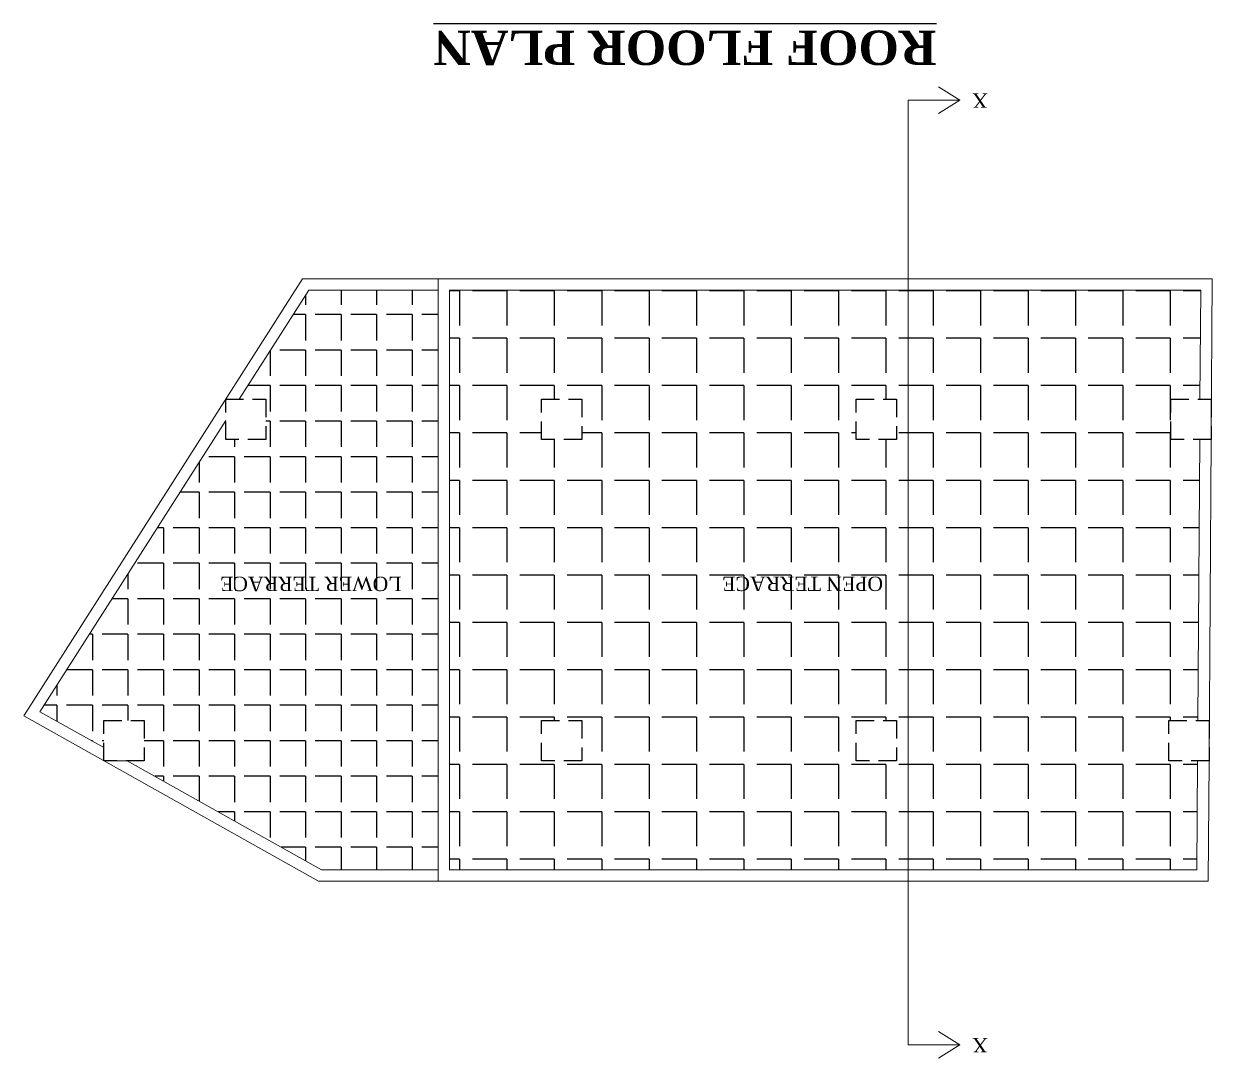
# Model space of a CAD drawing. Header units: inches. Extents: x 4069 to 91030, y -7803 to 12535.
# Drawn here: x 30878.9 to 31292.9, y 3483.7 to 3844.3 of the extents above; entities that cross this region are included whole.
import ezdxf

# ---------------------------------------------------------------- set-up
doc = ezdxf.new("R2010")
doc.units = ezdxf.units.IN
doc.header["$LTSCALE"] = 5
doc.header["$MEASUREMENT"] = 0
doc.linetypes.add('HIDDEN', pattern=[0.375, 0.25, -0.125])
doc.layers.add('A-WALL', color=7, linetype='Continuous', lineweight=9)
doc.layers.add('TEXT', color=6, linetype='Continuous')
doc.layers.add('WALL', color=7, linetype='Continuous')
doc.styles.add('ordinary', font='times.ttf')
pattern_1 = [(180, (59031.191, 5203.117), (-2e-15, -16.5), [12, -4.5]), (270, (59031.191, 5203.117), (16.5, -3e-15), [12, -4.5])]

msp = doc.modelspace()

# ---------------------------------------------------------------- hatches: boundary and pattern name
at = {"layer": 'WALL', "linetype": 'ByBlock', "ltscale": 5, "true_color": 0xf8991e}
h = msp.add_hatch(dxfattribs=at)
h.set_pattern_fill('ANGLE', color=30, scale=45, angle=180)
h.set_pattern_definition([(180, (59031.191, 5203.117), (-2e-15, -12.375), [9, -3.375]), (270, (59031.191, 5203.117), (12.375, -2e-15), [9, -3.375])])
h.paths.add_polyline_path([(31023.25, 3751.4), (30978.22, 3751.4), (30953.99, 3713.4), (30963.25, 3713.4), (30963.25, 3699.4), (30949.25, 3699.4), (30949.25, 3705.95), (30884.56, 3604.47), (30906.8, 3591.98), (30906.8, 3601.4), (30920.8, 3601.4), (30920.8, 3587.4), (30914.96, 3587.4), (30982.62, 3549.4), (31023.25, 3549.4)])
h.paths.add_polyline_path([(31011.02, 3654.35), (30946.8, 3654.35), (30946.8, 3643.68), (31011.02, 3643.68)], flags=24)
h = msp.add_hatch(dxfattribs=at)
h.set_pattern_fill('ANGLE', color=30, scale=60, angle=180)
h.set_pattern_definition(pattern_1)
h.paths.add_polyline_path([(31027.25, 3549.4), (31186.93, 3549.4), (31186.93, 3751.4), (31027.25, 3751.4)])
h.paths.add_polyline_path([(31168.87, 3601.4), (31182.87, 3601.4), (31182.87, 3587.4), (31168.87, 3587.4)], flags=16)
h.paths.add_polyline_path([(31168.87, 3699.4), (31168.87, 3713.4), (31182.87, 3713.4), (31182.87, 3699.4)], flags=16)
h.paths.add_polyline_path([(31073.25, 3601.4), (31073.25, 3587.4), (31059.25, 3587.4), (31059.25, 3601.4)], flags=16)
h.paths.add_polyline_path([(31073.25, 3699.4), (31059.25, 3699.4), (31059.25, 3713.4), (31073.25, 3713.4)], flags=16)
h.paths.add_polyline_path([(31178.87, 3654.35), (31121.61, 3654.35), (31121.61, 3643.68), (31178.87, 3643.68)], flags=24)
h = msp.add_hatch(dxfattribs=at)
h.set_pattern_fill('ANGLE', color=30, scale=60, angle=180)
h.set_pattern_definition(pattern_1)
h.paths.add_polyline_path([(31186.93, 3549.4), (31287.51, 3549.4), (31287.76, 3587.4), (31277.76, 3587.4), (31277.76, 3601.4), (31287.85, 3601.4), (31288.49, 3699.4), (31278.49, 3699.4), (31278.49, 3713.4), (31288.58, 3713.4), (31288.83, 3751.4), (31186.93, 3751.4)])

# ---------------------------------------------------------------- linework, layer by layer
at = {"layer": 'A-WALL', "ltscale": 5}
for p, q in [((31204.93, 3817.6, -58.17), (31197.5, 3822.28, -58.17)), ((31186.93, 3817.6, -58.17), (31186.93, 3488.4, -58.17)), ((31186.93, 3817.6, -58.17), (31204.93, 3817.6, -58.17)), ((31204.93, 3817.6, -58.17), (31197.5, 3812.92, -58.17)), ((30976.02, 3755.4, -58), (30878.91, 3603.06, -58)), ((31292.86, 3755.4, -58.17), (30976.02, 3755.4, -58.17)), ((31023.25, 3755.4, -58.17), (31023.25, 3545.4, -58.17)), ((31291.76, 3587.4, -58.17), (31292.86, 3755.4, -58.17)), ((30978.22, 3751.4, -58), (30953.99, 3713.4, -58)), ((30978.22, 3751.4, -58), (30953.99, 3713.4, -58)), ((31023.25, 3751.4, -58.17), (30978.22, 3751.4, -58.17)), ((31288.83, 3751.4, -58.17), (31027.25, 3751.4, -58.17)), ((31027.25, 3751.4, -58.17), (31027.25, 3549.4, -58.17)), ((31288.58, 3713.4, -58.17), (31288.83, 3751.4, -58.17)), ((31288.83, 3751.4, -58.17), (31288.58, 3713.4, -58.17)), ((30949.25, 3705.95, -58), (30884.56, 3604.47, -58)), ((31288.49, 3699.4, -58.17), (31287.85, 3601.4, -58.17)), ((30981.57, 3545.4, -58), (30878.91, 3603.06, -58)), ((30906.8, 3591.98, -58), (30884.56, 3604.47, -58)), ((30920.8, 3589.86, -58), (30920.76, 3589.88, -58)), ((30906.8, 3587.4, -116.34), (30920.8, 3587.4, -114.22)), ((30982.62, 3549.4, -58), (30914.96, 3587.4, -58)), ((31287.76, 3587.4, -58.17), (31287.51, 3549.4, -58.17)), ((31291.76, 3587.4, -58.17), (31291.49, 3545.4, -58.17)), ((31023.25, 3549.4, -58.17), (30982.62, 3549.4, -58.17)), ((31287.51, 3549.4, -58.17), (31027.25, 3549.4, -58.17)), ((31291.49, 3545.4, -58.17), (30981.57, 3545.4, -58.17)), ((31204.93, 3488.4, -58.17), (31197.5, 3493.08, -58.17)), ((31186.93, 3488.4, -58.17), (31204.93, 3488.4, -58.17)), ((31204.93, 3488.4, -58.17), (31197.5, 3483.72, -58.17))]:
    msp.add_line(p, q, dxfattribs=at)
at = {"layer": 'WALL', "color": 2, "linetype": 'HIDDEN', "ltscale": 5, "elevation": -58.17}
for points in [[(30963.25, 3699.4), (30949.25, 3699.4), (30949.25, 3713.4), (30963.25, 3713.4)], [(31073.25, 3699.4), (31059.25, 3699.4), (31059.25, 3713.4), (31073.25, 3713.4)], [(31182.87, 3699.4), (31168.87, 3699.4), (31168.87, 3713.4), (31182.87, 3713.4)], [(31292.49, 3699.4), (31278.49, 3699.4), (31278.49, 3713.4), (31292.49, 3713.4)], [(30920.8, 3587.4), (30906.8, 3587.4), (30906.8, 3601.4), (30920.8, 3601.4)], [(31073.25, 3587.4), (31059.25, 3587.4), (31059.25, 3601.4), (31073.25, 3601.4)], [(31182.87, 3587.4), (31168.87, 3587.4), (31168.87, 3601.4), (31182.87, 3601.4)], [(31291.76, 3587.4), (31277.76, 3587.4), (31277.76, 3601.4), (31291.76, 3601.4)]]:
    msp.add_lwpolyline(points, close=True, dxfattribs=at)

# ---------------------------------------------------------------- texts
at = {"layer": 'TEXT', "style": 'ordinary'}
for p in [(31214.71, 3820.01, -58.17), (31214.71, 3490.81, -58.17)]:
    msp.add_text('X', height=5, rotation=180, dxfattribs=at).set_placement(p)
at = {"layer": 'TEXT', "insert": (31109.22, 3842.03), "char_height": 12, "width": 219.8151, "attachment_point": 8, "rotation": 179.9996, "style": 'ordinary'}
msp.add_mtext('{\\fTimes New Roman|b1|i0|c0|p18;\\LROOF FLOOR PLAN}', dxfattribs=at)
at = {"layer": 'TEXT', "char_height": 5, "attachment_point": 8, "rotation": 179.9996, "style": 'ordinary'}
for s, insert in [('LOWER TERRACE', (30978.92, 3651.62)), ('OPEN TERRACE', (31150.2, 3651.62))]:
    msp.add_mtext_dynamic_manual_height_columns(s, width=101.5687, gutter_width=1720.72, heights=[0], dxfattribs=dict(at, insert=insert))

doc.saveas('drawing.dxf')
